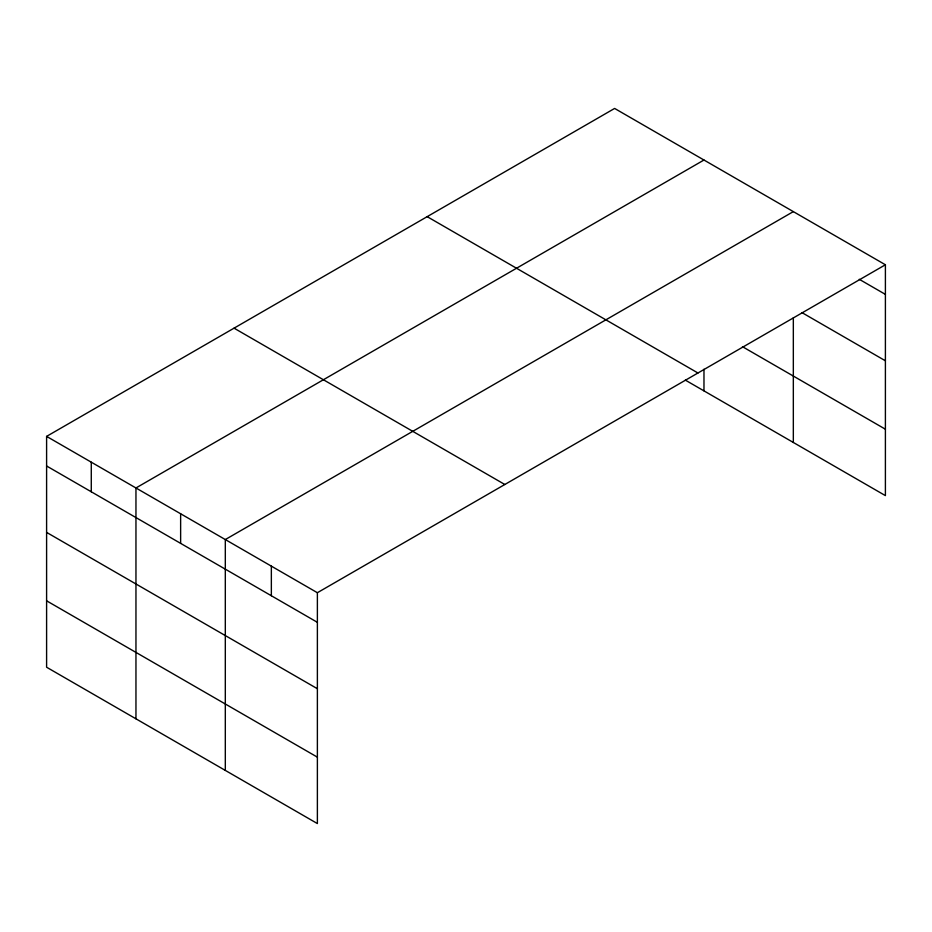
<?xml version="1.0" encoding="UTF-8"?>
<svg xmlns="http://www.w3.org/2000/svg" width="932" height="932" viewBox="0 0 932 932"><rect width="100%" height="100%" fill="white"/><g stroke="black" fill="none" stroke-linecap="round" stroke-linejoin="round"><path stroke-width="1.4" d="M885.4 264.77L614.619 108.438L46.6 436.386L46.6 667.23L317.381 823.562L317.381 592.717L885.4 264.77L885.4 495.614L685.358 380.128M703.975 160.024L135.956 487.972L135.956 718.817M793.33 211.622L225.311 539.558L225.311 770.403M859.269 279.297L885.4 294.384M802.044 312.663L885.4 360.789M742.454 346.681L885.4 429.209M427.171 216.655L697.952 372.998M234.049 328.157L504.829 484.5M46.6 436.386L317.381 592.717M46.6 465.988L317.381 622.32M46.6 532.393L317.381 688.725M46.6 600.814L317.381 757.157M793.33 317.824L793.33 442.467M703.975 369.223L703.975 390.869M271.352 566.143L271.352 595.746M180.633 513.765L180.633 543.368M91.278 462.179L91.278 491.781"/></g></svg>
